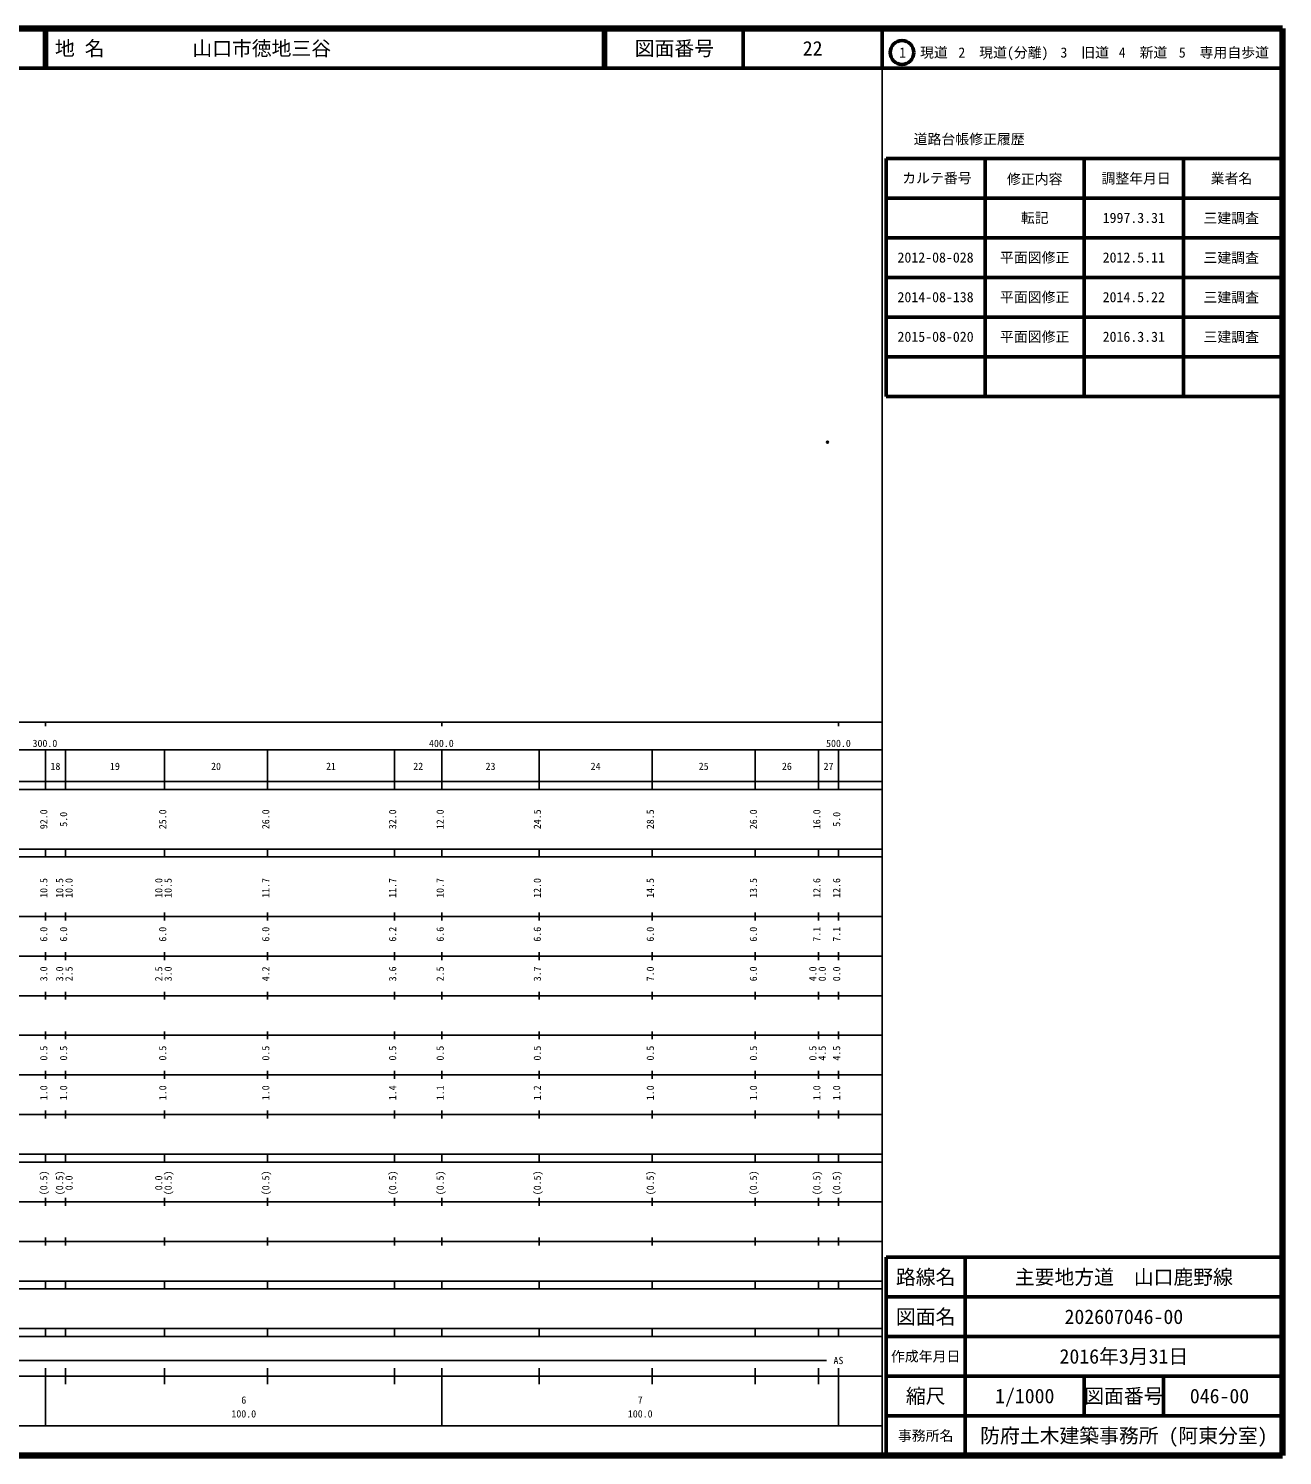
# Model space of a CAD drawing. Units: millimetres on the paper. Extents: x 40 to 680, y 20 to 380.
# Drawn here: x 363.7 to 680, y 20 to 380 of the extents above; entities that cross this region are included whole.
import ezdxf
from ezdxf.enums import TextEntityAlignment as Align

# ---------------------------------------------------------------- set-up
doc = ezdxf.new("R2010")
doc.units = ezdxf.units.MM
doc.header["$PDMODE"] = 32
doc.header["$PDSIZE"] = 0.5
doc.layers.add('M-OTRS', color=6, linetype='Continuous')
doc.layers.add('M-TTL-TXT', color=7, linetype='Continuous')
for name, color, linetype, lineweight in [('M-TTL', 2, 'Continuous', 140), ('M-TTL-BAND', 7, 'Continuous', 25), ('M-TTL-FRAM', 2, 'Continuous', 50), ('M-TTL-LINE', 7, 'Continuous', 50)]:
    doc.layers.add(name, color=color, linetype=linetype, lineweight=lineweight)
doc.styles.add('ＭＳ ゴシック', font='')
doc.styles.get('ＭＳ ゴシック').set_extended_font_data('MS Gothic')

msp = doc.modelspace()

# ---------------------------------------------------------------- linework, layer by layer
at = {"layer": 'M-OTRS'}
msp.add_point((565.235, 275.678), dxfattribs=at)
at = {"layer": 'M-TTL'}
for p, q in [((680, 380), (40, 380)), ((680, 20), (680, 380)), ((40, 20), (680, 20))]:
    msp.add_line(p, q, dxfattribs=at)
at = {"layer": 'M-TTL-BAND'}
for p, q in [((579, 20), (579, 370)), ((40, 205), (579, 205)), ((368, 205), (368, 204)), ((468, 205), (468, 204)), ((568, 205), (568, 204)), ((68, 198), (579, 198)), ((368, 188), (368, 198)), ((373, 188), (373, 198)), ((398, 188), (398, 198)), ((424, 188), (424, 198)), ((456, 188), (456, 198)), ((468, 188), (468, 198)), ((492.5, 188), (492.5, 198)), ((521, 188), (521, 198)), ((547, 188), (547, 198)), ((563, 188), (563, 198)), ((568, 188), (568, 198)), ((40, 190), (579, 190)), ((40, 188), (579, 188)), ((40, 173), (579, 173)), ((368, 171), (368, 173)), ((373, 171), (373, 173)), ((398, 171), (398, 173)), ((424, 171), (424, 173)), ((456, 171), (456, 173)), ((468, 171), (468, 173)), ((492.5, 171), (492.5, 173)), ((521, 171), (521, 173)), ((547, 171), (547, 173)), ((563, 171), (563, 173)), ((568, 171), (568, 173)), ((40, 171), (579, 171)), ((40, 156), (579, 156)), ((368, 155), (368, 157)), ((373, 155), (373, 157)), ((398, 155), (398, 157)), ((424, 155), (424, 157)), ((456, 155), (456, 157)), ((468, 155), (468, 157)), ((492.5, 155), (492.5, 157)), ((521, 155), (521, 157)), ((547, 155), (547, 157)), ((563, 155), (563, 157)), ((568, 155), (568, 157)), ((46, 146), (579, 146)), ((368, 145), (368, 147)), ((373, 145), (373, 147)), ((398, 145), (398, 147)), ((424, 145), (424, 147)), ((456, 145), (456, 147)), ((468, 145), (468, 147)), ((492.5, 145), (492.5, 147)), ((521, 145), (521, 147)), ((547, 145), (547, 147)), ((563, 145), (563, 147)), ((568, 145), (568, 147)), ((368, 135), (368, 137)), ((373, 135), (373, 137)), ((398, 135), (398, 137)), ((424, 135), (424, 137)), ((456, 135), (456, 137)), ((468, 135), (468, 137)), ((492.5, 135), (492.5, 137)), ((521, 135), (521, 137)), ((547, 135), (547, 137)), ((563, 135), (563, 137)), ((568, 135), (568, 137)), ((52, 136), (579, 136)), ((46, 126), (579, 126)), ((368, 125), (368, 127)), ((373, 125), (373, 127)), ((398, 125), (398, 127)), ((424, 125), (424, 127)), ((456, 125), (456, 127)), ((468, 125), (468, 127)), ((492.5, 125), (492.5, 127)), ((521, 125), (521, 127)), ((547, 125), (547, 127)), ((563, 125), (563, 127)), ((568, 125), (568, 127)), ((52, 116), (579, 116)), ((368, 115), (368, 117)), ((373, 115), (373, 117)), ((398, 115), (398, 117)), ((424, 115), (424, 117)), ((456, 115), (456, 117)), ((468, 115), (468, 117)), ((492.5, 115), (492.5, 117)), ((521, 115), (521, 117)), ((547, 115), (547, 117)), ((563, 115), (563, 117)), ((568, 115), (568, 117)), ((46, 106), (579, 106)), ((368, 105), (368, 107)), ((373, 105), (373, 107)), ((398, 105), (398, 107)), ((424, 105), (424, 107)), ((456, 105), (456, 107)), ((468, 105), (468, 107)), ((492.5, 105), (492.5, 107)), ((521, 105), (521, 107)), ((547, 105), (547, 107)), ((563, 105), (563, 107)), ((568, 105), (568, 107)), ((40, 96), (579, 96)), ((40, 94), (579, 94)), ((368, 94), (368, 96)), ((373, 94), (373, 96)), ((398, 94), (398, 96)), ((424, 94), (424, 96)), ((456, 94), (456, 96)), ((468, 94), (468, 96)), ((492.5, 94), (492.5, 96)), ((521, 94), (521, 96)), ((547, 94), (547, 96)), ((563, 94), (563, 96)), ((568, 94), (568, 96)), ((49, 84), (579, 84)), ((368, 83), (368, 85)), ((373, 83), (373, 85)), ((398, 83), (398, 85)), ((424, 83), (424, 85)), ((456, 83), (456, 85)), ((468, 83), (468, 85)), ((492.5, 83), (492.5, 85)), ((521, 83), (521, 85)), ((547, 83), (547, 85)), ((563, 83), (563, 85)), ((568, 83), (568, 85)), ((40, 74), (579, 74)), ((368, 73), (368, 75)), ((373, 73), (373, 75)), ((398, 73), (398, 75)), ((424, 73), (424, 75)), ((456, 73), (456, 75)), ((468, 73), (468, 75)), ((492.5, 73), (492.5, 75)), ((521, 73), (521, 75)), ((547, 73), (547, 75)), ((563, 73), (563, 75)), ((568, 73), (568, 75)), ((40, 64), (579, 64)), ((40, 62), (579, 62)), ((368, 62), (368, 64)), ((373, 62), (373, 64)), ((398, 62), (398, 64)), ((424, 62), (424, 64)), ((456, 62), (456, 64)), ((468, 62), (468, 64)), ((492.5, 62), (492.5, 64)), ((521, 62), (521, 64)), ((547, 62), (547, 64)), ((563, 62), (563, 64)), ((568, 62), (568, 64)), ((40, 52), (579, 52)), ((368, 50), (368, 52)), ((373, 50), (373, 52)), ((398, 50), (398, 52)), ((424, 50), (424, 52)), ((456, 50), (456, 52)), ((468, 50), (468, 52)), ((492.5, 50), (492.5, 52)), ((521, 50), (521, 52)), ((547, 50), (547, 52)), ((563, 50), (563, 52)), ((568, 50), (568, 52)), ((40, 50), (579, 50)), ((68, 44), (565, 44)), ((40, 40), (579, 40)), ((368, 27.5), (368, 42)), ((373, 38), (373, 42)), ((398, 38), (398, 42)), ((424, 38), (424, 42)), ((456, 38), (456, 42)), ((468, 27.5), (468, 42)), ((492.5, 38), (492.5, 42)), ((521, 38), (521, 42)), ((547, 38), (547, 42)), ((563, 38), (563, 42)), ((568, 27.5), (568, 42)), ((68, 27.5), (579, 27.5))]:
    msp.add_line(p, q, dxfattribs=at)
at = {"layer": 'M-TTL-FRAM'}
for p, q in [((580, 347.197), (580, 287.197)), ((580, 347.197), (680, 347.197)), ((580, 287.197), (680, 287.197)), ((680, 70), (580, 70)), ((580, 70), (580, 20))]:
    msp.add_line(p, q, dxfattribs=at)
at = {"layer": 'M-TTL-LINE'}
for p, q in [((367.75, 380), (367.75, 370)), ((368.25, 380), (368.25, 370)), ((508.747, 380), (508.747, 370)), ((509.247, 380), (509.247, 370)), ((543.997, 380), (543.997, 370)), ((579, 380), (579, 370)), ((40, 370), (680, 370)), ((605, 347.197), (605, 287.197)), ((630, 347.197), (630, 287.197)), ((655, 347.197), (655, 287.197)), ((580, 337.197), (680, 337.197)), ((580, 327.197), (680, 327.197)), ((580, 317.197), (680, 317.197)), ((580, 307.197), (680, 307.197)), ((580, 297.197), (680, 297.197)), ((600, 70), (600, 20)), ((680, 60), (580, 60)), ((680, 50), (580, 50)), ((680, 40), (580, 40)), ((630, 40), (630, 30)), ((650, 40), (650, 30)), ((680, 30), (580, 30))]:
    msp.add_line(p, q, dxfattribs=at)
msp.add_circle((584.031, 373.958), 3, dxfattribs=at)

# ---------------------------------------------------------------- texts
at = {"layer": 'M-TTL-BAND', "style": 'ＭＳ ゴシック'}
for s, p in [('300.0', (367.844, 198.195)), ('400.0', (467.844, 198.195)), ('500.0', (568, 198.195)), ('18', (370.5, 192.405)), ('19', (385.5, 192.405)), ('20', (411, 192.405)), ('21', (440, 192.405)), ('22', (462, 192.405)), ('23', (480.25, 192.405)), ('24', (506.75, 192.405)), ('25', (534, 192.405)), ('26', (555, 192.405)), ('27', (565.5, 192.405)), ('AS', (568, 42.5)), ('6', (418, 32.523)), ('7', (518, 32.523)), ('100.0', (418, 29.033)), ('100.0', (518, 29.033))]:
    msp.add_text(s, height=1.833, dxfattribs=at).set_placement(p, align=Align.BOTTOM_CENTER)
for s, p in [('92.0', (369, 180.5)), ('5.0', (374, 180.5)), ('25.0', (399, 180.5)), ('26.0', (425, 180.5)), ('32.0', (457, 180.5)), ('12.0', (469, 180.5)), ('24.5', (493.5, 180.5)), ('28.5', (522, 180.5)), ('26.0', (548, 180.5)), ('16.0', (564, 180.5)), ('5.0', (569, 180.5)), ('10.5', (369, 163.174)), ('10.5', (373, 163.174)), ('10.0', (375.37, 163.174)), ('10.0', (398, 163.174)), ('10.5', (400.37, 163.174)), ('11.7', (425, 163.174)), ('11.7', (457, 163.174)), ('10.7', (469, 163.174)), ('12.0', (493.5, 163.174)), ('14.5', (522, 163.174)), ('13.5', (548, 163.174)), ('12.6', (564, 163.174)), ('12.6', (569, 163.174)), ('6.0', (369, 151.5)), ('6.0', (374, 151.5)), ('6.0', (399, 151.5)), ('6.0', (425, 151.5)), ('6.2', (457, 151.5)), ('6.6', (469, 151.5)), ('6.6', (493.5, 151.5)), ('6.0', (522, 151.5)), ('6.0', (548, 151.5)), ('7.1', (564, 151.5)), ('7.1', (569, 151.5)), ('3.0', (369, 141.5)), ('3.0', (373, 141.5)), ('2.5', (375.37, 141.5)), ('2.5', (398, 141.5)), ('3.0', (400.37, 141.5)), ('4.2', (425, 141.5)), ('3.6', (457, 141.5)), ('2.5', (469, 141.5)), ('3.7', (493.5, 141.5)), ('7.0', (522, 141.5)), ('6.0', (548, 141.5)), ('4.0', (563, 141.5)), ('0.0', (565.37, 141.5)), ('0.0', (569, 141.5)), ('0.5', (369, 121.5)), ('0.5', (374, 121.5)), ('0.5', (399, 121.5)), ('0.5', (425, 121.5)), ('0.5', (457, 121.5)), ('0.5', (469, 121.5)), ('0.5', (493.5, 121.5)), ('0.5', (522, 121.5)), ('0.5', (548, 121.5)), ('0.5', (563, 121.5)), ('4.5', (565.37, 121.5)), ('4.5', (569, 121.5)), ('1.0', (369, 111.5)), ('1.0', (374, 111.5)), ('1.0', (399, 111.5)), ('1.0', (425, 111.5)), ('1.4', (457, 111.5)), ('1.1', (469, 111.5)), ('1.2', (493.5, 111.5)), ('1.0', (522, 111.5)), ('1.0', (548, 111.5)), ('1.0', (564, 111.5)), ('1.0', (569, 111.5)), ('(0.5)', (369, 88.764)), ('(0.5)', (373, 88.764)), ('0.0', (375.37, 88.764)), ('0.0', (398, 88.764)), ('(0.5)', (400.37, 88.764)), ('(0.5)', (425, 88.764)), ('(0.5)', (457, 88.764)), ('(0.5)', (469, 88.764)), ('(0.5)', (493.5, 88.764)), ('(0.5)', (522, 88.764)), ('(0.5)', (548, 88.764)), ('(0.5)', (564, 88.764)), ('(0.5)', (569, 88.764))]:
    msp.add_text(s, height=1.833, rotation=90, dxfattribs=at).set_placement(p, align=Align.BOTTOM_CENTER)
at = {"layer": 'M-TTL-TXT', "style": 'ＭＳ ゴシック'}
for s, p in [('地 名', (370.38, 375)), ('山口市徳地三谷', (405.024, 375))]:
    msp.add_text(s, height=3.666, dxfattribs=at).set_placement(p, align=Align.MIDDLE_LEFT)
for s, height, p in [('図面番号', 3.666, (526.622, 375)), ('22', 3.666, (561.497, 375)), ('1\u3000現道', 2.566, (589.448, 373.958)), ('2\u3000現道(分離)', 2.566, (609.619, 373.958)), ('3\u3000旧道', 2.566, (630.121, 373.958)), ('4\u3000新道', 2.566, (644.824, 373.958)), ('5\u3000専用自歩道', 2.566, (665.228, 373.958)), ('道路台帳修正履歴', 2.566, (600.968, 352.113)), ('カルテ番号', 2.566, (592.839, 342.277)), ('修正内容', 2.566, (617.509, 342.023)), ('調整年月日', 2.566, (643.089, 342.197)), ('業者名', 2.566, (667.134, 342.197)), ('転記', 2.566, (617.5, 332.245)), ('1997.3.31', 2.566, (642.5, 332.245)), ('三建調査', 2.566, (667.077, 332.189)), ('2012-08-028', 2.566, (592.5, 322.245)), ('平面図修正', 2.566, (617.5, 322.245)), ('2012.5.11', 2.566, (642.5, 322.245)), ('三建調査', 2.566, (667.077, 322.189)), ('2014-08-138', 2.566, (592.5, 312.245)), ('平面図修正', 2.566, (617.5, 312.245)), ('2014.5.22', 2.566, (642.5, 312.245)), ('三建調査', 2.566, (667.077, 312.189)), ('2015-08-020', 2.566, (592.5, 302.245)), ('平面図修正', 2.566, (617.5, 302.245)), ('2016.3.31', 2.566, (642.5, 302.245)), ('三建調査', 2.566, (667.077, 302.189)), ('路線名', 3.666, (590, 65)), ('路線名', 3.666, (590, 65)), ('主要地方道\u3000山口鹿野線', 3.666, (640, 65)), ('図面名', 3.666, (590, 55)), ('図面名', 3.666, (590, 55)), ('202607046-00', 3.666, (640, 55)), ('2016年3月31日', 3.666, (640, 45)), ('作成年月日', 2.566, (590, 45)), ('作成年月日', 2.566, (590, 45)), ('縮尺', 3.666, (590, 35)), ('縮尺', 3.666, (590, 35)), ('1/1000', 3.666, (615, 35)), ('図面番号', 3.666, (640, 35)), ('図面番号', 3.666, (640, 35)), ('046-00', 3.666, (664.125, 35)), ('事務所名', 2.566, (590, 25)), ('事務所名', 2.566, (590, 25)), ('防府土木建築事務所 (阿東分室)', 3.666, (640, 25))]:
    msp.add_text(s, height=height, dxfattribs=at).set_placement(p, align=Align.MIDDLE_CENTER)

doc.saveas('drawing.dxf')
